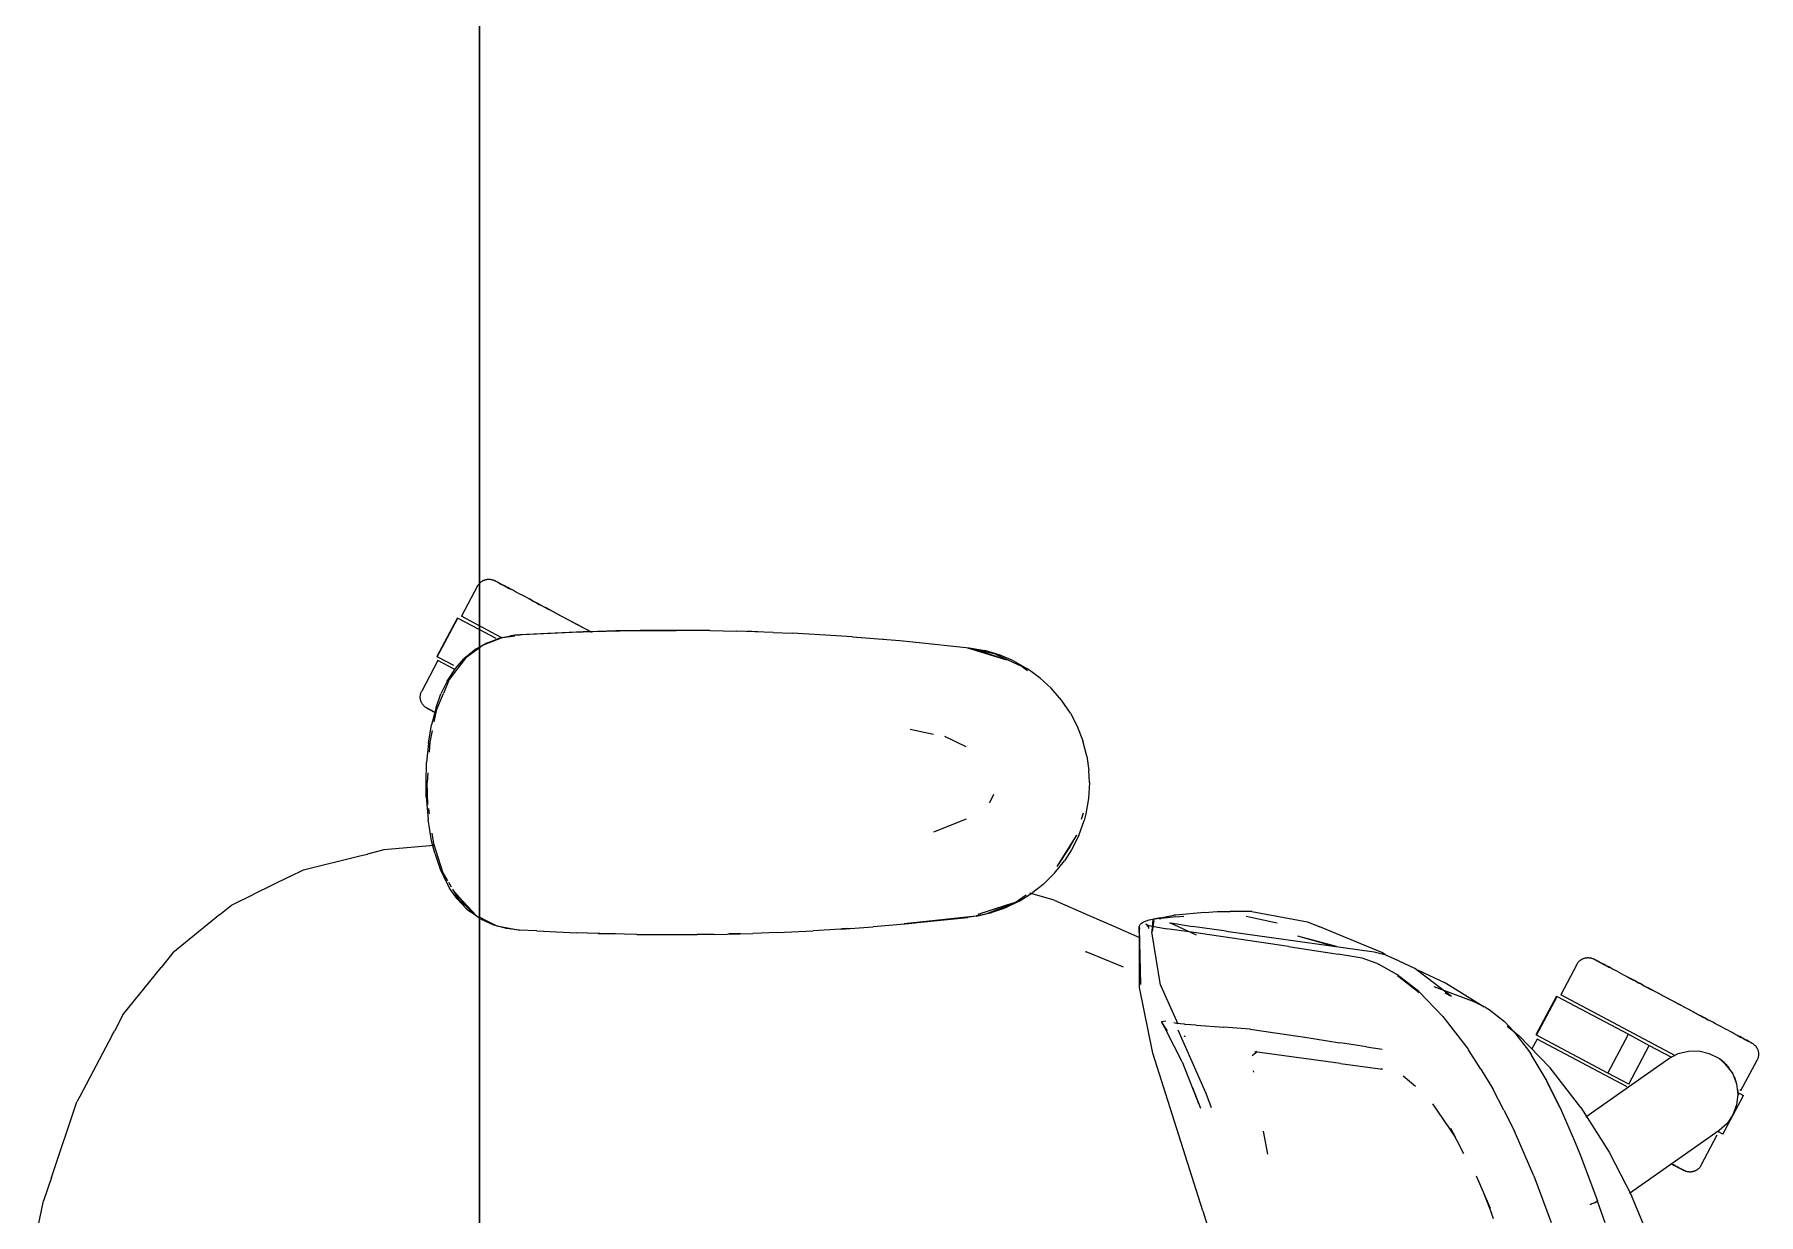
# Model space of a CAD drawing. Header units: millimetres. Extents: x 79795 to 317870, y -36033 to 97293.
# Drawn here: x 196404 to 196954, y 11576 to 11952 of the extents above; entities that cross this region are included whole.
import ezdxf

# ---------------------------------------------------------------- set-up
doc = ezdxf.new("R2010")
doc.units = ezdxf.units.MM
doc.header["$MEASUREMENT"] = 0
doc.layers.add('G-IMPT', color=8, linetype='CONTINUOUS', lineweight=9)
doc.layers.add('I-FURN', color=8, linetype='CONTINUOUS', lineweight=9)

msp = doc.modelspace()

# ---------------------------------------------------------------- linework, layer by layer
at = {"layer": 'G-IMPT'}
for p, q in [((196548.33, 11758.2), (196546.09, 11756.92)), ((196547.3, 11757.53), (196546.09, 11756.64)), ((196553.5, 11759.94), (196547.3, 11757.53)), ((196548.33, 11758.2), (196551.97, 11759.59)), ((196553.32, 11759.96), (196551.97, 11759.59)), ((196553.32, 11759.96), (196555.71, 11760.41)), ((196553.5, 11759.94), (196557.34, 11760.53)), ((196557.36, 11760.66), (196555.71, 11760.41)), ((196579.14, 11761.75), (196557.36, 11760.66)), ((196577.93, 11761.71), (196557.36, 11760.66)), ((196557.36, 11760.66), (196558.96, 11760.77)), ((196579.14, 11761.75), (196558.96, 11760.77)), ((196599.33, 11762.21), (196577.93, 11761.71)), ((196589.5, 11762.05), (196577.93, 11761.71)), ((196577.93, 11761.71), (196579.14, 11761.75)), ((196599.33, 11762.21), (196579.14, 11761.75)), ((196589.5, 11762.05), (196608.72, 11762.25)), ((196599.33, 11762.21), (196589.5, 11762.05)), ((196619.51, 11762.17), (196589.5, 11762.05)), ((196597.29, 11762.19), (196595.38, 11762.12)), ((196599.33, 11762.17), (196597.29, 11762.19)), ((196619.51, 11762.17), (196599.33, 11762.21)), ((196619.51, 11762.17), (196608.72, 11762.25)), ((196619.51, 11762.17), (196627.93, 11762)), ((196639.69, 11761.61), (196627.93, 11762)), ((196632.87, 11761.86), (196631.37, 11761.88)), ((196634.81, 11761.75), (196632.87, 11761.86)), ((196639.69, 11761.61), (196645.72, 11761.36)), ((196659.85, 11760.55), (196645.72, 11761.36)), ((196664.94, 11760.22), (196659.85, 11760.55)), ((196664.94, 11760.22), (196680, 11758.97)), ((196673.13, 11759.57), (196674.8, 11759.4)), ((196680, 11758.97), (196684.13, 11758.63)), ((196684.13, 11758.63), (196702.06, 11756.72)), ((196541.68, 11753.36), (196536.46, 11746.58)), ((196538.49, 11750.13), (196541.16, 11753.17)), ((196544.9, 11756.24), (196541.16, 11753.17)), ((196546.09, 11756.64), (196541.68, 11753.36)), ((196546.09, 11756.92), (196544.9, 11756.24)), ((196701.54, 11756.72), (196714, 11752.89)), ((196701.54, 11756.72), (196704.86, 11755.81)), ((196702.06, 11756.72), (196707.1, 11755.83)), ((196710.51, 11754.68), (196702.11, 11756.59)), ((196714, 11752.89), (196704.86, 11755.81)), ((196711.96, 11754.36), (196707.1, 11755.83)), ((196710.51, 11754.68), (196718.58, 11750.94)), ((196716.2, 11752.55), (196711.96, 11754.36)), ((196716.2, 11752.55), (196720.64, 11750.04)), ((196536.46, 11746.58), (196534.62, 11742.18)), ((196535.83, 11746.08), (196538.49, 11750.13)), ((196720.68, 11749.35), (196718.58, 11750.94)), ((196724.73, 11747.04), (196720.64, 11750.04)), ((196724.73, 11747.04), (196728.16, 11743.88)), ((196532.27, 11737.67), (196533.85, 11742.01)), ((196532.29, 11736.56), (196534.62, 11742.18)), ((196535.83, 11746.08), (196533.85, 11742.01)), ((196731.49, 11740.04), (196728.16, 11743.88)), ((196532.27, 11737.67), (196530.84, 11732.19)), ((196532.29, 11736.56), (196531.58, 11733.09)), ((196734.32, 11735.87), (196731.49, 11740.04)), ((196734.32, 11735.87), (196736.51, 11731.71)), ((196529.84, 11726.26), (196530.84, 11732.19)), ((196531.02, 11730.35), (196530.25, 11726.6)), ((196683.34, 11730.75), (196690.77, 11729.18)), ((196736.51, 11731.71), (196738.34, 11727)), ((196529.84, 11726.26), (196529.27, 11720.11)), ((196530.25, 11726.6), (196530.05, 11723.39)), ((196701.17, 11725.15), (196694.39, 11728.42)), ((196739.6, 11722.13), (196738.34, 11727)), ((196529.09, 11713.77), (196529.27, 11720.11)), ((196739.6, 11722.13), (196740.25, 11717.62)), ((196529.18, 11709.26), (196529.09, 11713.77)), ((196529.66, 11716.88), (196529.46, 11713.77)), ((196529.7, 11706.61), (196529.46, 11713.77)), ((196740.42, 11713.77), (196740.12, 11708.73)), ((196740.42, 11713.77), (196740.25, 11717.62)), ((196529.18, 11709.26), (196529.75, 11701.95)), ((196709.81, 11709.95), (196708.79, 11707.72)), ((196740.12, 11708.73), (196739.24, 11703.78)), ((196529.86, 11705.45), (196530.09, 11703.82)), ((196708.79, 11707.72), (196708.49, 11707.27)), ((196737.88, 11702.09), (196738.5, 11704.12)), ((196739.24, 11703.78), (196738.68, 11701.65)), ((196530.87, 11695.19), (196529.75, 11701.95)), ((196530.96, 11697.64), (196531.42, 11694.35)), ((196690.84, 11698.05), (196701.27, 11702.2)), ((196736.97, 11696.88), (196738.68, 11701.65)), ((196515.68, 11692.28), (196510.39, 11690.99)), ((196531.55, 11693.73), (196515.68, 11692.28)), ((196531.85, 11691.26), (196530.87, 11695.19)), ((196531.42, 11694.35), (196534.45, 11684.95)), ((196736.32, 11696.98), (196730, 11687.03)), ((196734.16, 11693.3), (196730, 11687.03)), ((196734.73, 11692.37), (196732.46, 11688.82)), ((196736.32, 11696.98), (196734.16, 11693.3)), ((196736.97, 11696.88), (196734.73, 11692.37)), ((196490.07, 11686), (196508.01, 11690.4)), ((196508.01, 11690.4), (196510.39, 11690.99)), ((196531.85, 11691.26), (196533.59, 11686.17)), ((196533.59, 11686.17), (196535.79, 11681.54)), ((196729.27, 11684.85), (196732.46, 11688.82)), ((196485.71, 11683.85), (196474.24, 11678.21)), ((196485.71, 11683.85), (196490.07, 11686)), ((196534.45, 11684.95), (196535.92, 11682.5)), ((196535.79, 11681.54), (196536.6, 11680.16)), ((196536.2, 11682.03), (196537.06, 11680.59)), ((196725.67, 11681.3), (196722.36, 11678.68)), ((196729.27, 11684.85), (196725.67, 11681.3)), ((196467.08, 11674.68), (196474.24, 11678.21)), ((196539.05, 11676.71), (196536.6, 11680.16)), ((196537.53, 11679.81), (196539.41, 11676.65)), ((196538.22, 11678.74), (196545.12, 11671.35)), ((196538.22, 11678.74), (196539.5, 11677.27)), ((196541.91, 11673.66), (196539.05, 11676.71)), ((196539.41, 11676.65), (196545.12, 11671.35)), ((196539.63, 11677.12), (196542.71, 11673.58)), ((196716.71, 11675.55), (196704.86, 11671.74)), ((196707.49, 11671.95), (196715.67, 11675.15)), ((196718.03, 11675.95), (196713.45, 11673.76)), ((196716.71, 11675.55), (196714, 11674.65)), ((196716.71, 11675.55), (196720.29, 11677.98)), ((196718.03, 11675.95), (196722.36, 11678.68)), ((196729.2, 11676.24), (196721.37, 11678.49)), ((196729.2, 11676.24), (196740.32, 11671.38)), ((196463.42, 11671.71), (196448.48, 11659.54)), ((196463.42, 11671.71), (196467.08, 11674.68)), ((196541.91, 11673.66), (196543.23, 11672.53)), ((196545.12, 11671.35), (196542.71, 11673.58)), ((196546.09, 11670.57), (196543.23, 11672.53)), ((196547.36, 11670.24), (196546.09, 11670.87)), ((196546.45, 11670.32), (196550.78, 11668.34)), ((196547.36, 11670.24), (196551.62, 11668.14)), ((196704.36, 11671.15), (196681.41, 11668.7)), ((196681.41, 11668.7), (196701.54, 11670.82)), ((196704.36, 11671.15), (196682.92, 11668.8)), ((196704.36, 11671.15), (196701.54, 11670.82)), ((196704.36, 11671.15), (196709.32, 11672.31)), ((196704.44, 11671.37), (196707.49, 11671.95)), ((196714, 11674.65), (196704.86, 11671.74)), ((196713.45, 11673.76), (196709.32, 11672.31)), ((196740.32, 11671.38), (196748.15, 11667.96)), ((196759.35, 11669.88), (196757.49, 11669.33)), ((196762.63, 11670.42), (196759.35, 11669.88)), ((196760.96, 11669.82), (196760.27, 11666.24)), ((196760.33, 11666.28), (196760.72, 11670.23)), ((196760.96, 11669.82), (196760.33, 11666.28)), ((196763.05, 11670.68), (196760.72, 11670.23)), ((196762.63, 11670.42), (196763.25, 11670.49)), ((196763.05, 11670.68), (196767.3, 11671.49)), ((196767.93, 11671.01), (196763.25, 11670.49)), ((196767.77, 11671.53), (196767.3, 11671.49)), ((196777.09, 11672.33), (196767.77, 11671.53)), ((196767.93, 11671.01), (196770.52, 11671.22)), ((196777.09, 11672.33), (196781.05, 11672.67)), ((196781.05, 11672.67), (196785.22, 11672.67)), ((196792.18, 11672.65), (196785.22, 11672.67)), ((196790.32, 11671.24), (196799.63, 11669.19)), ((196792.18, 11672.65), (196809.88, 11669.41)), ((196554.73, 11667.27), (196550.78, 11668.34)), ((196551.62, 11668.14), (196558.96, 11666.77)), ((196558.74, 11666.77), (196554.73, 11667.27)), ((196564.4, 11666.49), (196558.74, 11666.77)), ((196564.4, 11666.49), (196576.96, 11665.87)), ((196580.51, 11665.75), (196576.96, 11665.87)), ((196596.18, 11665.37), (196580.51, 11665.75)), ((196583.91, 11665.69), (196587.24, 11665.55)), ((196589.45, 11665.55), (196587.24, 11665.55)), ((196596.18, 11665.37), (196600.69, 11665.32)), ((196600.69, 11665.32), (196615.4, 11665.33)), ((196620.88, 11665.4), (196615.4, 11665.33)), ((196620.88, 11665.4), (196633.18, 11665.69)), ((196627.65, 11665.53), (196625.57, 11665.54)), ((196629.31, 11665.61), (196627.65, 11665.53)), ((196641.06, 11665.99), (196633.18, 11665.69)), ((196641.06, 11665.99), (196652.37, 11666.53)), ((196661.24, 11667.09), (196652.37, 11666.53)), ((196661.24, 11667.09), (196671.53, 11667.82)), ((196663.28, 11667.22), (196661.38, 11667.13)), ((196663.28, 11667.22), (196664.7, 11667.36)), ((196682.92, 11668.8), (196671.53, 11667.82)), ((196748.15, 11667.96), (196756.32, 11664.39)), ((196756.19, 11667.94), (196756.58, 11668.52)), ((196756.19, 11667.94), (196756.38, 11667.08)), ((196756.8, 11649.38), (196756.21, 11667.83)), ((196756.21, 11667.83), (196756.31, 11667.36)), ((196756.8, 11649.38), (196756.31, 11667.36)), ((196756.36, 11648.49), (196756.31, 11667.36)), ((196756.31, 11667.36), (196756.35, 11667.19)), ((196756.38, 11667.08), (196756.35, 11667.19)), ((196756.95, 11669.01), (196756.58, 11668.52)), ((196756.95, 11669.01), (196757.49, 11669.33)), ((196758.84, 11668.29), (196758.34, 11668.68)), ((196759.44, 11668.12), (196758.34, 11668.68)), ((196759.44, 11668.12), (196758.82, 11668.29)), ((196758.82, 11668.29), (196765.09, 11667.19)), ((196759.17, 11667.75), (196758.84, 11668.29)), ((196759.17, 11667.75), (196759.24, 11667.25)), ((196762.99, 11649.19), (196760.27, 11666.24)), ((196772.94, 11666.07), (196765.09, 11667.19)), ((196774.49, 11665.09), (196766.06, 11669.09)), ((196766.06, 11669.09), (196766.92, 11668.95)), ((196766.92, 11668.95), (196771.94, 11668.12)), ((196771.94, 11668.12), (196773.24, 11667.9)), ((196803.81, 11661.52), (196772.94, 11666.07)), ((196783.9, 11666.46), (196773.24, 11667.9)), ((196783.9, 11666.46), (196831.12, 11659.79)), ((196799.63, 11669.19), (196800.2, 11669.04)), ((196806.7, 11664.91), (196818.59, 11661.56)), ((196806.7, 11664.91), (196819, 11661.59)), ((196809.88, 11669.41), (196813.74, 11667.81)), ((196817.1, 11666.42), (196813.74, 11667.81)), ((196833.55, 11659.63), (196817.1, 11666.42)), ((196448.48, 11659.54), (196444.71, 11654.87)), ((196739.09, 11659.95), (196739.36, 11659.85)), ((196751.21, 11654.93), (196739.36, 11659.85)), ((196803.81, 11661.52), (196819, 11659.19)), ((196804.42, 11661.42), (196819.58, 11659.13)), ((196804.42, 11661.42), (196819, 11659.19)), ((196827.25, 11657.83), (196819.58, 11659.13)), ((196831.12, 11659.79), (196834.11, 11659.14)), ((196834.72, 11658.86), (196833.55, 11659.63)), ((196837.48, 11657.57), (196834.11, 11659.14)), ((196432.51, 11639.74), (196444.71, 11654.87)), ((196832.04, 11656.07), (196827.25, 11657.83)), ((196832.04, 11656.07), (196832.46, 11655.86)), ((196838.3, 11652.57), (196832.46, 11655.86)), ((196844.05, 11654.51), (196837.48, 11657.57)), ((196855.7, 11645.59), (196844.05, 11654.51)), ((196853.81, 11649.89), (196845.19, 11653.87)), ((196760.55, 11627.54), (196756.36, 11648.49)), ((196762.99, 11649.19), (196768.57, 11636.9)), ((196845.27, 11647.15), (196838.3, 11652.57)), ((196838.53, 11652.24), (196845.47, 11646.85)), ((196838.53, 11652.24), (196841.9, 11649.65)), ((196845.47, 11646.85), (196841.9, 11649.65)), ((196850.05, 11648.83), (196861.95, 11644.32)), ((196865.26, 11642.76), (196853.81, 11649.89)), ((196845.27, 11647.15), (196853, 11639.25)), ((196855.7, 11645.59), (196853.75, 11646.71)), ((196864.18, 11643.24), (196861.95, 11644.32)), ((196866.62, 11642.07), (196864.18, 11643.24)), ((196865.26, 11642.76), (196866.03, 11642.26)), ((196432.51, 11639.74), (196429.8, 11634.61)), ((196763.35, 11637.39), (196763.32, 11637.22)), ((196763.38, 11637.52), (196763.35, 11637.39)), ((196763.35, 11637.39), (196765.19, 11634.68)), ((196763.35, 11637.39), (196764.7, 11634.93)), ((196764.06, 11637.66), (196763.38, 11637.52)), ((196764.74, 11637.74), (196764.06, 11637.66)), ((196767.33, 11637.35), (196768.1, 11637.08)), ((196768.16, 11637.05), (196768.1, 11637.08)), ((196770.63, 11636.77), (196768.16, 11637.05)), ((196770.63, 11636.77), (196771, 11636.73)), ((196774.4, 11636.47), (196771, 11636.73)), ((196853, 11639.25), (196861.02, 11628.81)), ((196866.62, 11642.07), (196867.76, 11641.46)), ((196867.76, 11641.46), (196872.62, 11637.59)), ((196875.51, 11634.57), (196872.62, 11637.59)), ((196429.07, 11633.23), (196418.78, 11613.72)), ((196429.07, 11633.23), (196429.8, 11634.61)), ((196769.98, 11624.82), (196764.7, 11634.93)), ((196777.53, 11614.72), (196768.61, 11634.87)), ((196770.98, 11632.7), (196770.55, 11632.98)), ((196774.4, 11636.47), (196783.25, 11635.84)), ((196791.49, 11635.22), (196783.25, 11635.84)), ((196791.57, 11635.21), (196791.49, 11635.22)), ((196791.57, 11635.21), (196806.79, 11633)), ((196806.79, 11633), (196808.34, 11632.76)), ((196808.34, 11632.76), (196820.11, 11630.89)), ((196873.51, 11636.15), (196877.18, 11633.15)), ((196875.51, 11634.57), (196880.23, 11628.44)), ((196877.18, 11633.15), (196887.14, 11622.86)), ((196776.54, 11577.3), (196760.55, 11627.54)), ((196792.23, 11626.83), (196793.79, 11628.07)), ((196793.09, 11627.95), (196793.35, 11627.99)), ((196820.42, 11624.21), (196793.09, 11627.95)), ((196793.58, 11628.04), (196793.35, 11627.99)), ((196821.77, 11630.63), (196820.11, 11630.89)), ((196828.61, 11629.56), (196821.77, 11630.63)), ((196828.61, 11629.56), (196833.68, 11628.82)), ((196861.02, 11628.81), (196861.19, 11628.56)), ((196865.07, 11622.46), (196861.19, 11628.56)), ((196880.23, 11628.44), (196881.09, 11627.15)), ((196885.83, 11619.15), (196881.09, 11627.15)), ((196769.98, 11624.82), (196773.23, 11616.35)), ((196792.58, 11621.88), (196792.63, 11621.54)), ((196820.42, 11624.21), (196833.77, 11622.43)), ((196833.77, 11622.43), (196833.3, 11622.57)), ((196844.27, 11616.93), (196840.37, 11620.27)), ((196865.07, 11622.46), (196868.84, 11616.23)), ((196896.95, 11610.25), (196887.14, 11622.86)), ((196775.25, 11611.45), (196773.23, 11616.56)), ((196773.23, 11616.56), (196774.63, 11613.02)), ((196773.23, 11616.35), (196775.25, 11611.45)), ((196779.27, 11610.13), (196777.53, 11614.72)), ((196872.41, 11609.44), (196868.84, 11616.23)), ((196890.13, 11610.54), (196885.83, 11619.15)), ((196890.35, 11610.1), (196885.83, 11619.15)), ((196885.83, 11619.15), (196886.13, 11618.55)), ((196890.35, 11610.1), (196886.13, 11618.55)), ((196409.75, 11587.98), (196417.9, 11612.06)), ((196418.78, 11613.72), (196417.9, 11612.06)), ((196775.25, 11611.45), (196775.81, 11610.04)), ((196850.55, 11610.3), (196849.8, 11611.4)), ((196854.04, 11605.17), (196850.55, 11610.3)), ((196872.41, 11609.44), (196875.8, 11602.71)), ((196890.13, 11610.54), (196890.35, 11610.1)), ((196890.35, 11610.1), (196895.12, 11599.14)), ((196896.95, 11610.25), (196905.92, 11595.96)), ((196854.43, 11604.59), (196854.04, 11605.17)), ((196856.99, 11600.83), (196854.43, 11604.59)), ((196797.26, 11595.41), (196795.85, 11602.66)), ((196856.99, 11600.83), (196855.49, 11603.6)), ((196859.68, 11595.5), (196855.49, 11603.6)), ((196881.98, 11588.49), (196875.8, 11602.71)), ((196895.12, 11599.14), (196896.6, 11595.46)), ((196896.6, 11595.46), (196902.18, 11580.5)), ((196905.92, 11595.96), (196913.01, 11582.18)), ((196409.75, 11587.98), (196407.23, 11580.54)), ((196863.55, 11588.46), (196865.74, 11583.61)), ((196881.98, 11588.49), (196887.43, 11573.61)), ((196865.74, 11583.61), (196868.05, 11578.16)), ((196865.74, 11583.61), (196868.47, 11576.53)), ((196920.53, 11564.21), (196913.01, 11582.18)), ((196404.36, 11566.72), (196407.23, 11580.54)), ((196776.54, 11577.3), (196785.73, 11547.32)), ((196869.13, 11574.8), (196868.47, 11576.53)), ((196900.91, 11579.71), (196899.85, 11579.29)), ((196899.85, 11579.29), (196900.45, 11579.51)), ((196900.91, 11579.71), (196900.45, 11579.51)), ((196900.91, 11579.71), (196901.74, 11580.1)), ((196900.91, 11579.71), (196901.55, 11579.99)), ((196901.55, 11579.99), (196901.74, 11580.1)), ((196902.14, 11580.36), (196901.74, 11580.1)), ((196901.74, 11580.1), (196902.13, 11580.32)), ((196902.14, 11580.36), (196902.13, 11580.32)), ((196902.18, 11580.5), (196902.14, 11580.36)), ((196902.14, 11580.36), (196902.14, 11580.5)), ((196902.14, 11580.5), (196904.55, 11573.57))]:
    msp.add_line(p, q, dxfattribs=at)
at = {"layer": 'I-FURN'}
for p, q in [((196546.09, 10675.97), (196546.09, 12075.97)), ((196546.09, 12075.97), (196546.09, 10675.97)), ((196545.53, 11776.4), (196540.38, 11766.72)), ((196545.53, 11776.4), (196545.61, 11776.54)), ((196545.61, 11776.54), (196545.69, 11776.68)), ((196545.69, 11776.68), (196545.78, 11776.82)), ((196545.78, 11776.82), (196545.88, 11776.95)), ((196545.88, 11776.95), (196545.98, 11777.07)), ((196545.98, 11777.07), (196546.08, 11777.19)), ((196546.08, 11777.19), (196546.19, 11777.31)), ((196546.19, 11777.31), (196546.3, 11777.43)), ((196546.3, 11777.43), (196546.42, 11777.54)), ((196546.42, 11777.54), (196546.55, 11777.64)), ((196546.55, 11777.64), (196546.67, 11777.74)), ((196546.67, 11777.74), (196546.8, 11777.83)), ((196546.8, 11777.83), (196546.94, 11777.92)), ((196546.94, 11777.92), (196547.08, 11778)), ((196547.08, 11778), (196547.22, 11778.08)), ((196547.22, 11778.08), (196547.36, 11778.15)), ((196547.36, 11778.15), (196547.51, 11778.22)), ((196547.51, 11778.22), (196547.66, 11778.28)), ((196547.66, 11778.28), (196547.81, 11778.33)), ((196547.81, 11778.33), (196547.97, 11778.38)), ((196547.97, 11778.38), (196548.12, 11778.42)), ((196548.12, 11778.42), (196548.28, 11778.46)), ((196548.28, 11778.46), (196548.44, 11778.49)), ((196548.44, 11778.49), (196548.6, 11778.51)), ((196548.6, 11778.51), (196548.76, 11778.53)), ((196548.76, 11778.53), (196548.92, 11778.54)), ((196548.92, 11778.54), (196549.08, 11778.54)), ((196549.08, 11778.54), (196549.24, 11778.54)), ((196549.24, 11778.54), (196549.4, 11778.53)), ((196549.4, 11778.53), (196549.56, 11778.51)), ((196549.56, 11778.51), (196549.72, 11778.49)), ((196549.72, 11778.49), (196549.88, 11778.46)), ((196549.88, 11778.46), (196550.04, 11778.43)), ((196550.04, 11778.43), (196550.19, 11778.39)), ((196550.19, 11778.39), (196550.35, 11778.34)), ((196550.35, 11778.34), (196550.5, 11778.29)), ((196550.5, 11778.29), (196550.65, 11778.23)), ((196550.65, 11778.23), (196550.8, 11778.16)), ((196550.8, 11778.16), (196550.94, 11778.09)), ((196550.94, 11778.09), (196550.98, 11778.07)), ((196550.98, 11778.07), (196551, 11778.06)), ((196551.03, 11778.04), (196550.98, 11778.07)), ((196550.98, 11778.07), (196550.98, 11778.07)), ((196551, 11778.06), (196551.06, 11778.03)), ((196551.11, 11778), (196551.03, 11778.04)), ((196551.06, 11778.03), (196551.16, 11777.97)), ((196551.23, 11777.94), (196551.11, 11778)), ((196551.16, 11777.97), (196551.3, 11777.9)), ((196551.39, 11777.85), (196551.23, 11777.94)), ((196551.3, 11777.9), (196551.48, 11777.8)), ((196551.59, 11777.74), (196551.39, 11777.85)), ((196551.48, 11777.8), (196551.7, 11777.69)), ((196551.83, 11777.61), (196551.59, 11777.74)), ((196551.7, 11777.69), (196551.96, 11777.55)), ((196552.11, 11777.47), (196551.83, 11777.61)), ((196551.96, 11777.55), (196552.26, 11777.39)), ((196552.43, 11777.3), (196552.11, 11777.47)), ((196552.26, 11777.39), (196552.59, 11777.21)), ((196552.79, 11777.11), (196552.43, 11777.3)), ((196552.59, 11777.21), (196552.96, 11777.01)), ((196553.18, 11776.9), (196552.79, 11777.11)), ((196552.96, 11777.01), (196553.37, 11776.8)), ((196553.61, 11776.67), (196553.18, 11776.9)), ((196553.37, 11776.8), (196553.82, 11776.56)), ((196554.08, 11776.42), (196553.61, 11776.67)), ((196553.82, 11776.56), (196554.3, 11776.3)), ((196554.58, 11776.16), (196554.08, 11776.42)), ((196554.3, 11776.3), (196554.82, 11776.03)), ((196555.11, 11775.87), (196554.58, 11776.16)), ((196554.82, 11776.03), (196555.37, 11775.73)), ((196555.68, 11775.57), (196555.11, 11775.87)), ((196555.37, 11775.73), (196555.95, 11775.42)), ((196556.28, 11775.25), (196555.68, 11775.57)), ((196556.92, 11774.91), (196556.28, 11775.25)), ((196557.58, 11774.56), (196556.92, 11774.91)), ((196558.27, 11774.19), (196557.58, 11774.56)), ((196559, 11773.81), (196558.27, 11774.19)), ((196559.75, 11773.41), (196559, 11773.81)), ((196560.52, 11773), (196559.75, 11773.41)), ((196561.32, 11772.57), (196560.52, 11773)), ((196562.15, 11772.13), (196561.32, 11772.57)), ((196561.7, 11772.37), (196562.53, 11771.93)), ((196562.99, 11771.68), (196562.15, 11772.13)), ((196562.53, 11771.93), (196563.39, 11771.47)), ((196563.86, 11771.22), (196562.99, 11771.68)), ((196563.39, 11771.47), (196564.27, 11771)), ((196564.75, 11770.75), (196563.86, 11771.22)), ((196564.27, 11771), (196565.16, 11770.53)), ((196565.66, 11770.27), (196564.75, 11770.75)), ((196565.16, 11770.53), (196566.08, 11770.04)), ((196566.58, 11769.78), (196565.66, 11770.27)), ((196566.08, 11770.04), (196567.01, 11769.55)), ((196567.52, 11769.28), (196566.58, 11769.78)), ((196567.01, 11769.55), (196567.95, 11769.04)), ((196568.47, 11768.77), (196567.52, 11769.28)), ((196567.95, 11769.04), (196568.91, 11768.54)), ((196569.43, 11768.26), (196568.47, 11768.77)), ((196568.91, 11768.54), (196569.88, 11768.02)), ((196539.08, 11766.27), (196532.51, 11753.91)), ((196532.68, 11753.82), (196539.26, 11766.18)), ((196539.26, 11766.18), (196545.95, 11762.62)), ((196545.66, 11763.91), (196540.38, 11766.72)), ((196553.04, 11759.98), (196545.66, 11763.91)), ((196570.41, 11767.74), (196569.43, 11768.26)), ((196569.88, 11768.02), (196570.86, 11767.5)), ((196571.39, 11767.22), (196570.41, 11767.74)), ((196570.86, 11767.5), (196571.84, 11766.98)), ((196572.38, 11766.69), (196571.39, 11767.22)), ((196571.84, 11766.98), (196572.84, 11766.45)), ((196573.38, 11766.16), (196572.38, 11766.69)), ((196572.84, 11766.45), (196573.84, 11765.92)), ((196574.38, 11765.63), (196573.38, 11766.16)), ((196573.84, 11765.92), (196574.84, 11765.38)), ((196575.38, 11765.09), (196574.38, 11765.63)), ((196574.84, 11765.38), (196575.84, 11764.85)), ((196576.39, 11764.56), (196575.38, 11765.09)), ((196575.84, 11764.85), (196576.85, 11764.31)), ((196577.39, 11764.02), (196576.39, 11764.56)), ((196576.85, 11764.31), (196577.85, 11763.78)), ((196578.4, 11763.49), (196577.39, 11764.02)), ((196577.85, 11763.78), (196578.86, 11763.25)), ((196579.39, 11762.96), (196578.4, 11763.49)), ((196578.86, 11763.25), (196579.85, 11762.72)), ((196580.39, 11762.43), (196579.39, 11762.96)), ((196545.95, 11762.62), (196551.32, 11759.77)), ((196579.85, 11762.72), (196580.84, 11762.19)), ((196581.38, 11761.91), (196580.39, 11762.43)), ((196580.84, 11762.19), (196581.83, 11761.67)), ((196532.87, 11752.59), (196527.72, 11742.9)), ((196537.97, 11751.01), (196532.68, 11753.82)), ((196538.06, 11749.83), (196532.87, 11752.59)), ((196527.25, 11741.16), (196527.26, 11741.33)), ((196527.25, 11741), (196527.25, 11741.16)), ((196527.25, 11740.84), (196527.25, 11741)), ((196527.26, 11741.33), (196527.27, 11741.49)), ((196527.27, 11741.49), (196527.3, 11741.65)), ((196527.3, 11741.65), (196527.32, 11741.8)), ((196527.32, 11741.8), (196527.36, 11741.96)), ((196527.36, 11741.96), (196527.4, 11742.12)), ((196527.4, 11742.12), (196527.45, 11742.27)), ((196527.45, 11742.27), (196527.5, 11742.42)), ((196527.5, 11742.42), (196527.56, 11742.57)), ((196527.56, 11742.57), (196527.63, 11742.72)), ((196527.63, 11742.72), (196527.7, 11742.87)), ((196527.7, 11742.87), (196527.72, 11742.9)), ((196527.26, 11740.68), (196527.25, 11740.84)), ((196527.28, 11740.52), (196527.26, 11740.68)), ((196527.3, 11740.36), (196527.28, 11740.52)), ((196527.33, 11740.2), (196527.3, 11740.36)), ((196527.36, 11740.05), (196527.33, 11740.2)), ((196527.4, 11739.89), (196527.36, 11740.05)), ((196527.45, 11739.74), (196527.4, 11739.89)), ((196527.51, 11739.58), (196527.45, 11739.74)), ((196527.57, 11739.44), (196527.51, 11739.58)), ((196527.63, 11739.29), (196527.57, 11739.44)), ((196527.7, 11739.14), (196527.63, 11739.29)), ((196527.78, 11739), (196527.7, 11739.14)), ((196527.87, 11738.86), (196527.78, 11739)), ((196527.95, 11738.73), (196527.87, 11738.86)), ((196528.05, 11738.6), (196527.95, 11738.73)), ((196528.15, 11738.47), (196528.05, 11738.6)), ((196528.25, 11738.35), (196528.15, 11738.47)), ((196528.36, 11738.23), (196528.25, 11738.35)), ((196528.47, 11738.12), (196528.36, 11738.23)), ((196528.59, 11738.01), (196528.47, 11738.12)), ((196528.71, 11737.9), (196528.59, 11738.01)), ((196528.84, 11737.8), (196528.71, 11737.9)), ((196528.97, 11737.71), (196528.84, 11737.8)), ((196529.11, 11737.62), (196528.97, 11737.71)), ((196529.24, 11737.53), (196529.11, 11737.62)), ((196529.38, 11737.45), (196529.24, 11737.53)), ((196529.39, 11737.45), (196529.38, 11737.45)), ((196529.38, 11737.45), (196529.4, 11737.44)), ((196529.43, 11737.43), (196529.39, 11737.45)), ((196529.4, 11737.44), (196529.46, 11737.41)), ((196529.51, 11737.38), (196529.43, 11737.43)), ((196529.46, 11737.41), (196529.56, 11737.36)), ((196529.63, 11737.32), (196529.51, 11737.38)), ((196529.56, 11737.36), (196529.7, 11737.28)), ((196529.8, 11737.23), (196529.63, 11737.32)), ((196529.7, 11737.28), (196529.88, 11737.19)), ((196530, 11737.13), (196529.8, 11737.23)), ((196529.88, 11737.19), (196530.1, 11737.07)), ((196530.24, 11737), (196530, 11737.13)), ((196530.1, 11737.07), (196530.36, 11736.93)), ((196530.52, 11736.85), (196530.24, 11737)), ((196530.36, 11736.93), (196530.66, 11736.78)), ((196530.84, 11736.68), (196530.52, 11736.85)), ((196530.66, 11736.78), (196530.99, 11736.6)), ((196531.19, 11736.49), (196530.84, 11736.68)), ((196530.99, 11736.6), (196531.37, 11736.4)), ((196531.58, 11736.28), (196531.19, 11736.49)), ((196531.37, 11736.4), (196531.78, 11736.18)), ((196532.01, 11736.05), (196531.58, 11736.28)), ((196895.66, 11655.84), (196890.51, 11646.16)), ((196895.66, 11655.84), (196895.74, 11655.98)), ((196895.74, 11655.98), (196895.82, 11656.12)), ((196895.82, 11656.12), (196895.91, 11656.26)), ((196895.91, 11656.26), (196896.01, 11656.39)), ((196896.01, 11656.39), (196896.11, 11656.51)), ((196896.11, 11656.51), (196896.21, 11656.64)), ((196896.21, 11656.64), (196896.32, 11656.75)), ((196896.32, 11656.75), (196896.43, 11656.87)), ((196896.43, 11656.87), (196896.55, 11656.98)), ((196896.55, 11656.98), (196896.68, 11657.08)), ((196896.68, 11657.08), (196896.8, 11657.18)), ((196896.8, 11657.18), (196896.93, 11657.27)), ((196896.93, 11657.27), (196897.07, 11657.36)), ((196897.07, 11657.36), (196897.21, 11657.44)), ((196897.21, 11657.44), (196897.35, 11657.52)), ((196897.35, 11657.52), (196897.49, 11657.59)), ((196897.49, 11657.59), (196897.64, 11657.66)), ((196897.64, 11657.66), (196897.79, 11657.72)), ((196897.79, 11657.72), (196897.94, 11657.77)), ((196897.94, 11657.77), (196898.1, 11657.82)), ((196898.1, 11657.82), (196898.25, 11657.86)), ((196898.25, 11657.86), (196898.41, 11657.9)), ((196898.41, 11657.9), (196898.57, 11657.93)), ((196898.57, 11657.93), (196898.73, 11657.95)), ((196898.73, 11657.95), (196898.89, 11657.97)), ((196898.89, 11657.97), (196899.05, 11657.98)), ((196899.05, 11657.98), (196899.21, 11657.98)), ((196899.21, 11657.98), (196899.37, 11657.98)), ((196899.37, 11657.98), (196899.53, 11657.97)), ((196899.53, 11657.97), (196899.69, 11657.95)), ((196899.69, 11657.95), (196899.85, 11657.93)), ((196899.85, 11657.93), (196900.01, 11657.9)), ((196900.01, 11657.9), (196900.17, 11657.87)), ((196900.17, 11657.87), (196900.32, 11657.83)), ((196900.32, 11657.83), (196900.48, 11657.78)), ((196900.48, 11657.78), (196900.63, 11657.73)), ((196900.63, 11657.73), (196900.78, 11657.67)), ((196900.78, 11657.67), (196900.93, 11657.6)), ((196900.93, 11657.6), (196901.07, 11657.53)), ((196901.07, 11657.53), (196901.11, 11657.51)), ((196901.11, 11657.51), (196901.13, 11657.5)), ((196901.16, 11657.48), (196901.11, 11657.51)), ((196901.11, 11657.51), (196901.11, 11657.51)), ((196901.13, 11657.5), (196901.19, 11657.47)), ((196901.24, 11657.44), (196901.16, 11657.48)), ((196901.19, 11657.47), (196901.29, 11657.41)), ((196901.36, 11657.38), (196901.24, 11657.44)), ((196901.29, 11657.41), (196901.43, 11657.34)), ((196901.52, 11657.29), (196901.36, 11657.38)), ((196901.43, 11657.34), (196901.61, 11657.24)), ((196901.72, 11657.18), (196901.52, 11657.29)), ((196901.61, 11657.24), (196901.83, 11657.13)), ((196901.96, 11657.06), (196901.72, 11657.18)), ((196901.83, 11657.13), (196902.09, 11656.99)), ((196902.24, 11656.91), (196901.96, 11657.06)), ((196902.09, 11656.99), (196902.39, 11656.83)), ((196902.56, 11656.74), (196902.24, 11656.91)), ((196902.39, 11656.83), (196902.72, 11656.65)), ((196902.92, 11656.55), (196902.56, 11656.74)), ((196902.72, 11656.65), (196903.09, 11656.45)), ((196903.31, 11656.34), (196902.92, 11656.55)), ((196903.09, 11656.45), (196903.5, 11656.24)), ((196903.74, 11656.11), (196903.31, 11656.34)), ((196903.5, 11656.24), (196903.95, 11656)), ((196904.21, 11655.86), (196903.74, 11656.11)), ((196903.95, 11656), (196904.43, 11655.74)), ((196904.71, 11655.6), (196904.21, 11655.86)), ((196904.43, 11655.74), (196904.95, 11655.47)), ((196905.24, 11655.31), (196904.71, 11655.6)), ((196904.95, 11655.47), (196905.5, 11655.18)), ((196905.81, 11655.01), (196905.24, 11655.31)), ((196905.5, 11655.18), (196906.08, 11654.86)), ((196906.41, 11654.69), (196905.81, 11655.01)), ((196907.05, 11654.35), (196906.41, 11654.69)), ((196907.71, 11654), (196907.05, 11654.35)), ((196908.4, 11653.63), (196907.71, 11654)), ((196909.13, 11653.25), (196908.4, 11653.63)), ((196909.88, 11652.85), (196909.13, 11653.25)), ((196910.65, 11652.44), (196909.88, 11652.85)), ((196911.45, 11652.01), (196910.65, 11652.44)), ((196912.28, 11651.57), (196911.45, 11652.01)), ((196911.83, 11651.81), (196912.66, 11651.37)), ((196913.12, 11651.12), (196912.28, 11651.57)), ((196912.66, 11651.37), (196913.52, 11650.91)), ((196913.99, 11650.66), (196913.12, 11651.12)), ((196913.52, 11650.91), (196914.4, 11650.44)), ((196914.88, 11650.19), (196913.99, 11650.66)), ((196914.4, 11650.44), (196915.29, 11649.97)), ((196915.79, 11649.71), (196914.88, 11650.19)), ((196915.29, 11649.97), (196916.21, 11649.48)), ((196916.71, 11649.22), (196915.79, 11649.71)), ((196916.21, 11649.48), (196917.14, 11648.99)), ((196917.65, 11648.72), (196916.71, 11649.22)), ((196917.14, 11648.99), (196918.08, 11648.49)), ((196918.6, 11648.21), (196917.65, 11648.72)), ((196918.08, 11648.49), (196919.04, 11647.98)), ((196919.56, 11647.7), (196918.6, 11648.21)), ((196919.04, 11647.98), (196920.01, 11647.46)), ((196920.54, 11647.18), (196919.56, 11647.7)), ((196889.21, 11645.71), (196882.64, 11633.35)), ((196882.81, 11633.26), (196889.39, 11645.62)), ((196889.39, 11645.62), (196912.09, 11633.55)), ((196927.11, 11626.69), (196890.51, 11646.16)), ((196920.01, 11647.46), (196920.99, 11646.94)), ((196921.52, 11646.66), (196920.54, 11647.18)), ((196920.99, 11646.94), (196921.97, 11646.42)), ((196922.51, 11646.13), (196921.52, 11646.66)), ((196921.97, 11646.42), (196922.97, 11645.89)), ((196923.51, 11645.6), (196922.51, 11646.13)), ((196922.97, 11645.89), (196923.97, 11645.36)), ((196924.51, 11645.07), (196923.51, 11645.6)), ((196923.97, 11645.36), (196924.97, 11644.82)), ((196925.51, 11644.53), (196924.51, 11645.07)), ((196924.97, 11644.82), (196925.97, 11644.29)), ((196926.52, 11644), (196925.51, 11644.53)), ((196925.97, 11644.29), (196926.98, 11643.75)), ((196927.52, 11643.47), (196926.52, 11644)), ((196926.98, 11643.75), (196927.98, 11643.22)), ((196928.53, 11642.93), (196927.52, 11643.47)), ((196927.98, 11643.22), (196928.99, 11642.69)), ((196929.52, 11642.4), (196928.53, 11642.93)), ((196928.99, 11642.69), (196929.98, 11642.16)), ((196930.52, 11641.87), (196929.52, 11642.4)), ((196929.98, 11642.16), (196930.97, 11641.63)), ((196931.51, 11641.35), (196930.52, 11641.87)), ((196930.97, 11641.63), (196931.96, 11641.11)), ((196932.48, 11640.83), (196931.51, 11641.35)), ((196931.96, 11641.11), (196932.93, 11640.59)), ((196933.45, 11640.31), (196932.48, 11640.83)), ((196932.93, 11640.59), (196933.9, 11640.08)), ((196934.41, 11639.8), (196933.45, 11640.31)), ((196933.9, 11640.08), (196934.85, 11639.57)), ((196935.36, 11639.3), (196934.41, 11639.8)), ((196934.85, 11639.57), (196935.78, 11639.07)), ((196936.28, 11638.81), (196935.36, 11639.3)), ((196935.78, 11639.07), (196936.71, 11638.58)), ((196937.2, 11638.32), (196936.28, 11638.81)), ((196936.71, 11638.58), (196937.61, 11638.1)), ((196938.09, 11637.84), (196937.2, 11638.32)), ((196938.97, 11637.38), (196938.09, 11637.84)), ((196939.83, 11636.92), (196938.97, 11637.38)), ((196940.66, 11636.48), (196939.83, 11636.92)), ((196883, 11632.03), (196881.32, 11628.88)), ((196905.52, 11621.19), (196882.81, 11633.26)), ((196911.69, 11616.77), (196883, 11632.03)), ((196905.52, 11621.19), (196912.09, 11633.55)), ((196912.09, 11633.55), (196918.73, 11630.02)), ((196941.48, 11636.05), (196940.66, 11636.48)), ((196942.26, 11635.63), (196941.48, 11636.05)), ((196943.02, 11635.22), (196942.26, 11635.63)), ((196943.76, 11634.83), (196943.02, 11635.22)), ((196944.47, 11634.46), (196943.76, 11634.83)), ((196945.14, 11634.1), (196944.47, 11634.46)), ((196945.79, 11633.75), (196945.14, 11634.1)), ((196946.41, 11633.42), (196945.79, 11633.75)), ((196946.99, 11633.11), (196946.41, 11633.42)), ((196946.68, 11633.28), (196947.25, 11632.98)), ((196947.54, 11632.82), (196946.99, 11633.11)), ((196947.25, 11632.98), (196947.79, 11632.69)), ((196948.06, 11632.55), (196947.54, 11632.82)), ((196947.79, 11632.69), (196948.29, 11632.42)), ((196948.54, 11632.29), (196948.06, 11632.55)), ((196948.29, 11632.42), (196948.75, 11632.18)), ((196948.99, 11632.05), (196948.54, 11632.29)), ((196948.75, 11632.18), (196949.18, 11631.95)), ((196949.4, 11631.83), (196948.99, 11632.05)), ((196949.18, 11631.95), (196949.58, 11631.74)), ((196949.77, 11631.64), (196949.4, 11631.83)), ((196949.58, 11631.74), (196949.93, 11631.55)), ((196950.11, 11631.46), (196949.77, 11631.64)), ((196949.93, 11631.55), (196950.25, 11631.38)), ((196950.4, 11631.3), (196950.11, 11631.46)), ((196950.25, 11631.38), (196950.53, 11631.23)), ((196950.66, 11631.16), (196950.4, 11631.3)), ((196950.53, 11631.23), (196950.77, 11631.11)), ((196950.88, 11631.04), (196950.66, 11631.16)), ((196898.5, 11607.3), (196924.93, 11625.8)), ((196912.16, 11617.66), (196918.73, 11630.02)), ((196918.73, 11630.02), (196925.79, 11626.26)), ((196924.93, 11625.8), (196927.9, 11627.39)), ((196927.9, 11627.39), (196931.17, 11628.22)), ((196931.17, 11628.22), (196934.55, 11628.24)), ((196934.55, 11628.24), (196937.83, 11627.46)), ((196937.83, 11627.46), (196940.83, 11625.91)), ((196940.83, 11625.91), (196943.37, 11623.69)), ((196942.53, 11624.55), (196941.11, 11625.71)), ((196950.77, 11631.11), (196950.97, 11631)), ((196951.06, 11630.95), (196950.88, 11631.04)), ((196950.97, 11631), (196951.13, 11630.91)), ((196951.2, 11630.87), (196951.06, 11630.95)), ((196951.13, 11630.91), (196951.25, 11630.85)), ((196951.3, 11630.82), (196951.2, 11630.87)), ((196951.25, 11630.85), (196951.34, 11630.8)), ((196951.36, 11630.79), (196951.3, 11630.82)), ((196951.34, 11630.8), (196951.38, 11630.78)), ((196951.38, 11630.78), (196951.36, 11630.79)), ((196951.38, 11630.78), (196951.52, 11630.7)), ((196951.38, 11630.78), (196951.38, 11630.78)), ((196951.52, 11630.7), (196951.66, 11630.62)), ((196951.66, 11630.62), (196951.8, 11630.53)), ((196951.8, 11630.53), (196951.93, 11630.43)), ((196951.93, 11630.43), (196952.05, 11630.33)), ((196952.05, 11630.33), (196952.18, 11630.23)), ((196952.18, 11630.23), (196952.29, 11630.12)), ((196952.29, 11630.12), (196952.41, 11630)), ((196952.41, 11630), (196952.52, 11629.88)), ((196952.52, 11629.88), (196952.62, 11629.76)), ((196952.62, 11629.76), (196952.72, 11629.63)), ((196952.72, 11629.63), (196952.81, 11629.5)), ((196952.81, 11629.5), (196952.9, 11629.37)), ((196952.9, 11629.37), (196952.98, 11629.23)), ((196952.98, 11629.23), (196953.06, 11629.09)), ((196953.06, 11629.09), (196953.13, 11628.94)), ((196953.13, 11628.94), (196953.2, 11628.8)), ((196953.2, 11628.8), (196953.26, 11628.65)), ((196953.27, 11625.81), (196953.21, 11625.66)), ((196953.26, 11628.65), (196953.31, 11628.5)), ((196953.32, 11625.96), (196953.27, 11625.81)), ((196953.31, 11628.5), (196953.36, 11628.34)), ((196953.37, 11626.11), (196953.32, 11625.96)), ((196953.36, 11628.34), (196953.4, 11628.19)), ((196953.41, 11626.27), (196953.37, 11626.11)), ((196953.4, 11628.19), (196953.44, 11628.03)), ((196953.44, 11626.43), (196953.41, 11626.27)), ((196953.44, 11628.03), (196953.47, 11627.87)), ((196953.47, 11626.59), (196953.44, 11626.43)), ((196953.47, 11627.87), (196953.49, 11627.71)), ((196953.49, 11626.75), (196953.47, 11626.59)), ((196953.49, 11627.71), (196953.51, 11627.55)), ((196953.51, 11626.91), (196953.49, 11626.75)), ((196953.51, 11627.55), (196953.52, 11627.39)), ((196953.52, 11627.07), (196953.51, 11626.91)), ((196953.52, 11627.39), (196953.52, 11627.23)), ((196953.52, 11627.23), (196953.52, 11627.07)), ((196912.16, 11617.66), (196905.52, 11621.19)), ((196944.82, 11621.77), (196942.53, 11624.55)), ((196943.37, 11623.69), (196945.3, 11620.93)), ((196945.3, 11620.93), (196946.52, 11617.78)), ((196947.9, 11615.64), (196953.05, 11625.33)), ((196953.07, 11625.37), (196953.05, 11625.33)), ((196953.14, 11625.51), (196953.07, 11625.37)), ((196953.21, 11625.66), (196953.14, 11625.51)), ((196946.52, 11617.78), (196946.95, 11614.43)), ((196947.32, 11614.82), (196946.92, 11614.07)), ((196947.4, 11614.77), (196947.32, 11614.82)), ((196947.32, 11614.82), (196948.71, 11614.08)), ((196947.9, 11615.64), (196947.52, 11615.84)), ((196942.14, 11601.72), (196948.71, 11614.08)), ((196946.56, 11611.08), (196945.39, 11607.92)), ((196946.95, 11614.43), (196946.56, 11611.08)), ((196943.49, 11605.13), (196940.98, 11602.88)), ((196945.39, 11607.92), (196943.49, 11605.13)), ((196940.98, 11602.88), (196912.39, 11582.86)), ((196935.24, 11591.83), (196940.39, 11601.52)), ((196942.14, 11601.72), (196940.74, 11602.46)), ((196940.74, 11602.46), (196940.83, 11602.41)), ((196925.66, 11592.36), (196926.19, 11592.08)), ((196926.47, 11591.93), (196925.95, 11592.2)), ((196926.19, 11592.08), (196926.69, 11591.81)), ((196926.95, 11591.67), (196926.47, 11591.93)), ((196926.69, 11591.81), (196927.16, 11591.56)), ((196927.39, 11591.44), (196926.95, 11591.67)), ((196927.16, 11591.56), (196927.59, 11591.33)), ((196927.8, 11591.22), (196927.39, 11591.44)), ((196927.59, 11591.33), (196927.98, 11591.12)), ((196928.18, 11591.02), (196927.8, 11591.22)), ((196927.98, 11591.12), (196928.34, 11590.94)), ((196928.51, 11590.84), (196928.18, 11591.02)), ((196928.34, 11590.94), (196928.65, 11590.77)), ((196928.81, 11590.68), (196928.51, 11590.84)), ((196928.65, 11590.77), (196928.93, 11590.62)), ((196929.07, 11590.55), (196928.81, 11590.68)), ((196928.93, 11590.62), (196929.17, 11590.49)), ((196929.29, 11590.43), (196929.07, 11590.55)), ((196929.17, 11590.49), (196929.37, 11590.38)), ((196929.47, 11590.33), (196929.29, 11590.43)), ((196929.37, 11590.38), (196929.54, 11590.3)), ((196929.61, 11590.26), (196929.47, 11590.33)), ((196929.54, 11590.3), (196929.66, 11590.23)), ((196929.71, 11590.21), (196929.61, 11590.26)), ((196929.66, 11590.23), (196929.74, 11590.19)), ((196929.77, 11590.17), (196929.71, 11590.21)), ((196929.74, 11590.19), (196929.78, 11590.17)), ((196929.79, 11590.16), (196929.77, 11590.17)), ((196929.78, 11590.17), (196929.79, 11590.16)), ((196929.83, 11590.14), (196929.79, 11590.16)), ((196929.97, 11590.07), (196929.83, 11590.14)), ((196930.12, 11590.01), (196929.97, 11590.07)), ((196930.27, 11589.95), (196930.12, 11590.01)), ((196930.42, 11589.89), (196930.27, 11589.95)), ((196930.57, 11589.85), (196930.42, 11589.89)), ((196930.73, 11589.8), (196930.57, 11589.85)), ((196930.89, 11589.77), (196930.73, 11589.8)), ((196931.05, 11589.74), (196930.89, 11589.77)), ((196931.21, 11589.72), (196931.05, 11589.74)), ((196931.37, 11589.7), (196931.21, 11589.72)), ((196931.53, 11589.69), (196931.37, 11589.7)), ((196931.69, 11589.69), (196931.53, 11589.69)), ((196931.85, 11589.69), (196931.69, 11589.69)), ((196932.01, 11589.7), (196931.85, 11589.69)), ((196932.17, 11589.72), (196932.01, 11589.7)), ((196932.33, 11589.74), (196932.17, 11589.72)), ((196932.49, 11589.77), (196932.33, 11589.74)), ((196932.65, 11589.81), (196932.49, 11589.77)), ((196932.8, 11589.85), (196932.65, 11589.81)), ((196932.96, 11589.9), (196932.8, 11589.85)), ((196933.11, 11589.95), (196932.96, 11589.9)), ((196933.26, 11590.01), (196933.11, 11589.95)), ((196933.4, 11590.08), (196933.26, 11590.01)), ((196933.55, 11590.15), (196933.4, 11590.08)), ((196933.69, 11590.23), (196933.55, 11590.15)), ((196933.83, 11590.31), (196933.69, 11590.23)), ((196933.96, 11590.4), (196933.83, 11590.31)), ((196934.09, 11590.49), (196933.96, 11590.4)), ((196934.22, 11590.59), (196934.09, 11590.49)), ((196934.34, 11590.7), (196934.22, 11590.59)), ((196934.46, 11590.81), (196934.34, 11590.7)), ((196934.58, 11590.92), (196934.46, 11590.81)), ((196934.69, 11591.04), (196934.58, 11590.92)), ((196934.79, 11591.16), (196934.69, 11591.04)), ((196934.89, 11591.29), (196934.79, 11591.16)), ((196934.99, 11591.42), (196934.89, 11591.29)), ((196935.08, 11591.55), (196934.99, 11591.42)), ((196935.16, 11591.69), (196935.08, 11591.55)), ((196935.24, 11591.83), (196935.16, 11591.69))]:
    msp.add_line(p, q, dxfattribs=at)
for points in [[(196942.88, 11624.21), (196943.28, 11623.81), (196943.65, 11623.39), (196943.98, 11622.97)], [(196946.85, 11615.88), (196946.89, 11615.5), (196946.92, 11614.83), (196946.92, 11614.3), (196946.92, 11614.07)]]:
    msp.add_open_spline(points, degree=3, dxfattribs=at)
msp.add_open_spline([(196945.59, 11620.37), (196945.66, 11620.21), (196945.95, 11619.58), (196946.17, 11618.95), (196946.32, 11618.48)], degree=3, knots=[-0.5319761, -0.5319761, -0.5319761, -0.5319761, -0.5, -0.4, -0.4, -0.4, -0.4], dxfattribs=at)

doc.saveas('drawing.dxf')
